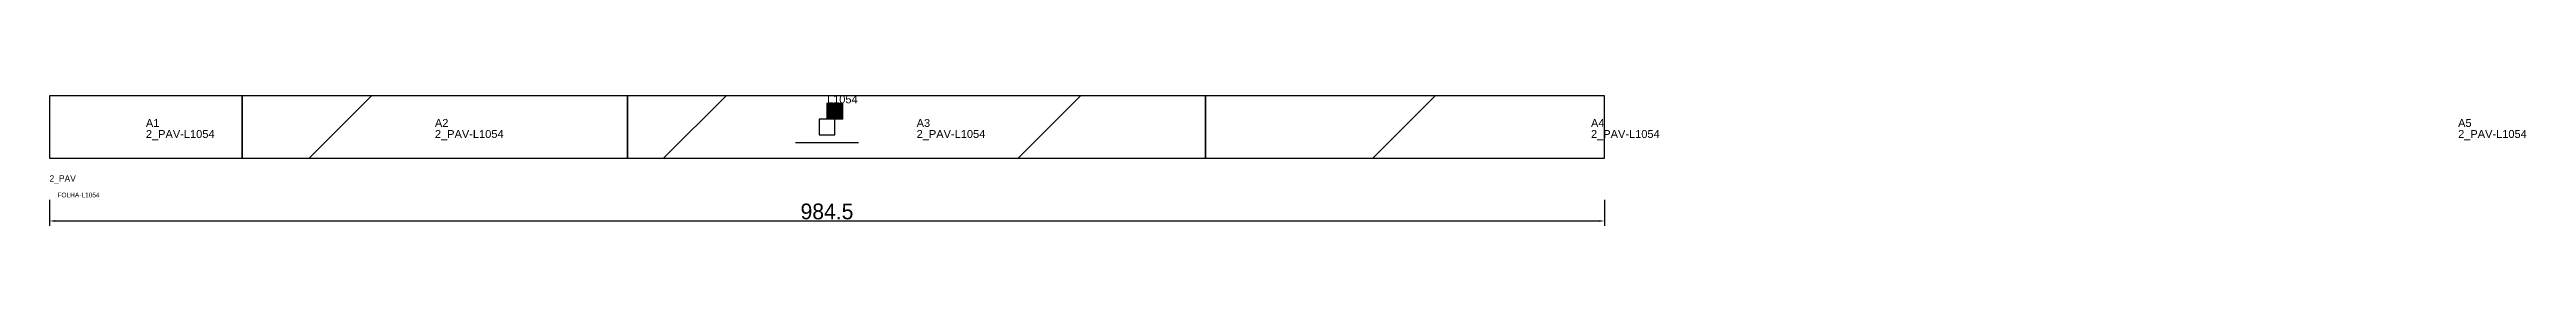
# Model space of a CAD drawing. Header units: metres. Extents: x 222 to 4169, y 119 to 202.
# Drawn here: x 222 to 1790, y 119 to 202 of the extents above; entities that cross this region are included whole.
import ezdxf

# ---------------------------------------------------------------- set-up
doc = ezdxf.new("R2010")
doc.units = ezdxf.units.M
for name, color, linetype in [('3', 3, 'CONTINUOUS'), ('AUX00', 7, 'CONTINUOUS'), ('COTA', 241, 'CONTINUOUS'), ('FOLHA', 255, 'CONTINUOUS'), ('Hachura', 251, 'CONTINUOUS'), ('NOMENCLATURA', 7, 'CONTINUOUS'), ('Nível', 160, 'CONTINUOUS'), ('Painéis', 200, 'CONTINUOUS'), ('Pilares', 5, 'CONTINUOUS'), ('REAPROVEITAMENTO', 251, 'CONTINUOUS'), ('SARR_2.2x7', 40, 'CONTINUOUS')]:
    doc.layers.add(name, color=color, linetype=linetype)
doc.styles.add('ARIAL', font='Arial.ttf')
doc.styles.add('STR_STANDARD', font='arial.ttf')
doc.dimstyles.new('EZ DXF', dxfattribs={"dimtxt": 10, "dimasz": 3.5, "dimexe": 3, "dimexo": 1.5, "dimgap": 1, "dimtad": 1, "dimdec": 1, "dimdsep": 46, "dimcen": 2.5, "dimazin": 3, "dimtfac": 1, "dimtmove": 0, "dimatfit": 3})

msp = doc.modelspace()

# ---------------------------------------------------------------- hatches: boundary and pattern name
at = {"layer": 'Hachura'}
h = msp.add_hatch(dxfattribs=at)
h.set_pattern_fill('ANSI31', scale=50)
h.paths.add_polyline_path([(222.2, 162), (1206.7, 162), (1206.7, 201.5), (1206.7, 201.5), (222.2, 201.5)])
h = msp.add_hatch(dxfattribs=at)
h.set_pattern_fill('ANSI31', scale=50)
h.paths.add_polyline_path([(222.2, 162), (1206.7, 162), (1206.7, 201.5), (1206.7, 201.5), (222.2, 201.5)])
at = {"layer": 'Reaproveitamento'}
h = msp.add_hatch(dxfattribs=at)
h.set_pattern_fill('SOLID')
h.paths.add_polyline_path([(714.45, 186.75), (724.45, 186.75), (724.45, 196.75), (714.45, 196.75)])
h = msp.add_hatch(dxfattribs=at)
h.set_pattern_fill('SOLID')
h.paths.add_polyline_path([(714.45, 186.75), (724.45, 186.75), (724.45, 196.75), (714.45, 196.75)])

# ---------------------------------------------------------------- linework, layer by layer
at = {"layer": '3'}
for points in [[(344.2, 162), (344.2, 201.5)], [(344.2, 162), (344.2, 201.5)], [(588.2, 162), (588.2, 201.5)], [(588.2, 162), (588.2, 201.5)], [(954.2, 162), (954.2, 201.5)], [(954.2, 162), (954.2, 201.5)]]:
    msp.add_lwpolyline(points, close=True, dxfattribs=at)
at = {"layer": 'Painéis', "color": 200}
for p, q in [((1206.7, 201.5), (222.2, 201.5)), ((222.2, 201.5), (222.2, 162)), ((1206.7, 201.5), (222.2, 201.5)), ((222.2, 201.5), (222.2, 162)), ((1206.7, 162), (1206.7, 201.5)), ((1206.7, 201.5), (1206.7, 201.5)), ((1206.7, 162), (1206.7, 201.5)), ((1206.7, 201.5), (1206.7, 201.5)), ((222.2, 162), (1206.7, 162)), ((222.2, 162), (1206.7, 162))]:
    msp.add_line(p, q, dxfattribs=at)
at = {"layer": 'Pilares'}
msp.add_lwpolyline([(709.45, 176.75), (719.45, 176.75), (719.45, 186.75), (709.45, 186.75)], close=True, dxfattribs=at)
msp.add_lwpolyline([(709.45, 176.75), (719.45, 176.75), (719.45, 186.75), (709.45, 186.75)], close=True, dxfattribs=at)
at = {"layer": 'SARR_2.2x7'}
msp.add_line((694.45, 171.75), (734.45, 171.75), dxfattribs=at)
msp.add_line((694.45, 171.75), (734.45, 171.75), dxfattribs=at)

# ---------------------------------------------------------------- texts
at = {"layer": '3', "style": 'STR_STANDARD'}
for s, p in [('A1', (283.2, 181.75)), ('A1', (283.2, 181.75)), ('A2', (466.2, 181.75)), ('A2', (466.2, 181.75)), ('A3', (771.2, 181.75)), ('A3', (771.2, 181.75)), ('A4', (1198.2, 181.75)), ('A4', (1198.2, 181.75)), ('A5', (1747.2, 181.75)), ('A5', (1747.2, 181.75))]:
    msp.add_text(s, height=5, dxfattribs=at).set_placement(p)
at = {"layer": 'AUX00', "style": 'STR_STANDARD'}
for p in [(283.2, 174.75), (283.2, 174.75), (466.2, 174.75), (466.2, 174.75), (771.2, 174.75), (771.2, 174.75), (1198.2, 174.75), (1198.2, 174.75), (1747.2, 174.75), (1747.2, 174.75)]:
    msp.add_text('2_PAV-L1054', height=5, dxfattribs=at).set_placement(p)
at = {"layer": 'FOLHA'}
msp.add_text('FOLHA-L1054', height=3, dxfattribs=at).set_placement((227.2, 137))
msp.add_text('FOLHA-L1054', height=3, dxfattribs=at).set_placement((227.2, 137))
at = {"layer": 'NOMENCLATURA', "insert": (714.45, 201.75), "char_height": 5, "attachment_point": 1, "style": 'ARIAL'}
msp.add_mtext('L1054', dxfattribs=at)
msp.add_mtext('L1054', dxfattribs=at)
at = {"layer": 'Nível'}
msp.add_text('2_PAV', height=4, dxfattribs=at).set_placement((222.2, 147))
msp.add_text('2_PAV', height=4, dxfattribs=at).set_placement((222.2, 147))

# ---------------------------------------------------------------- dimensions: what is measured, and where the dimension line sits
at = {"layer": 'COTA'}
msp.add_linear_dim(base=(222.2, 122), p1=(222.2, 137), p2=(1206.7, 137), dimstyle='EZ DXF', dxfattribs=at).render()
msp.add_linear_dim(base=(222.2, 122), p1=(222.2, 137), p2=(1206.7, 137), dimstyle='EZ DXF', dxfattribs=at).render()

doc.saveas('drawing.dxf')
